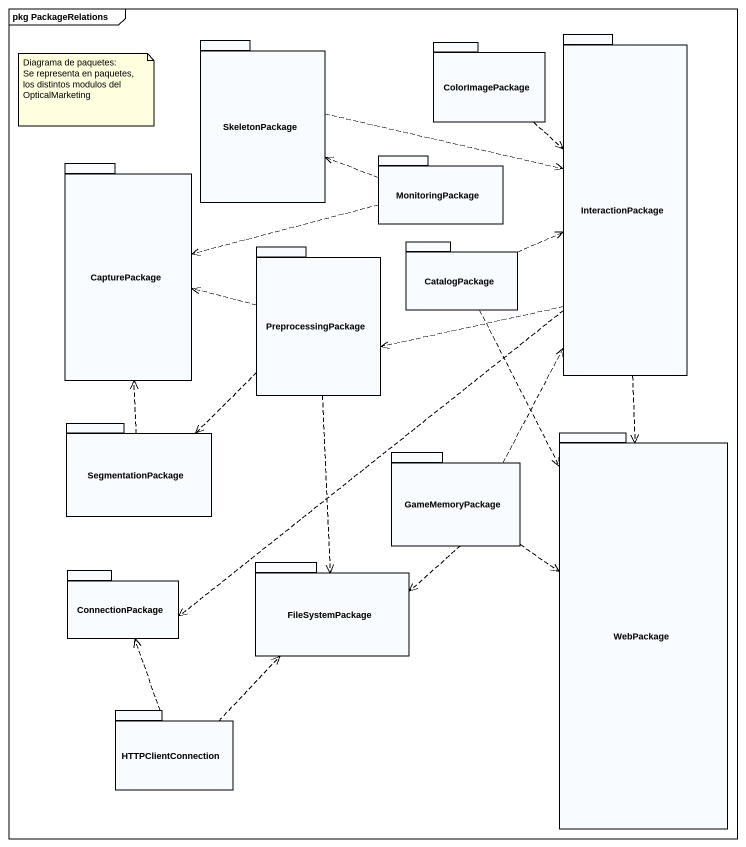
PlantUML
@startuml
mainframe pkg PackageRelations
package SkeletonPackage {
}
package ColorImagePackage {
}
package InteractionPackage {
}
package CapturePackage {
}
package MonitoringPackage {
}
package PreprocessingPackage {
}
package CatalogPackage {
}
package SegmentationPackage {
}
package WebPackage {
}
package GameMemoryPackage {
}
package ConnectionPackage {
}
package FileSystemPackage {
}
package HTTPClientConnection {
}
SkeletonPackage .right.> InteractionPackage
ColorImagePackage ..> InteractionPackage
InteractionPackage .left.> PreprocessingPackage
InteractionPackage ..> WebPackage
InteractionPackage ..> ConnectionPackage
MonitoringPackage .left.> SkeletonPackage
MonitoringPackage .left.> CapturePackage
PreprocessingPackage .left.> CapturePackage
PreprocessingPackage ..> SegmentationPackage
PreprocessingPackage ..> FileSystemPackage
CatalogPackage .right.> InteractionPackage
CatalogPackage ..> WebPackage
SegmentationPackage .up.> CapturePackage
GameMemoryPackage .up.> InteractionPackage
GameMemoryPackage ..> WebPackage
GameMemoryPackage ..> FileSystemPackage
HTTPClientConnection .up.> ConnectionPackage
HTTPClientConnection .up.> FileSystemPackage
note as N1
  Diagrama de paquetes:
  Se representa en paquetes, los distintos modulos del OpticalMarketing
end note
@enduml
